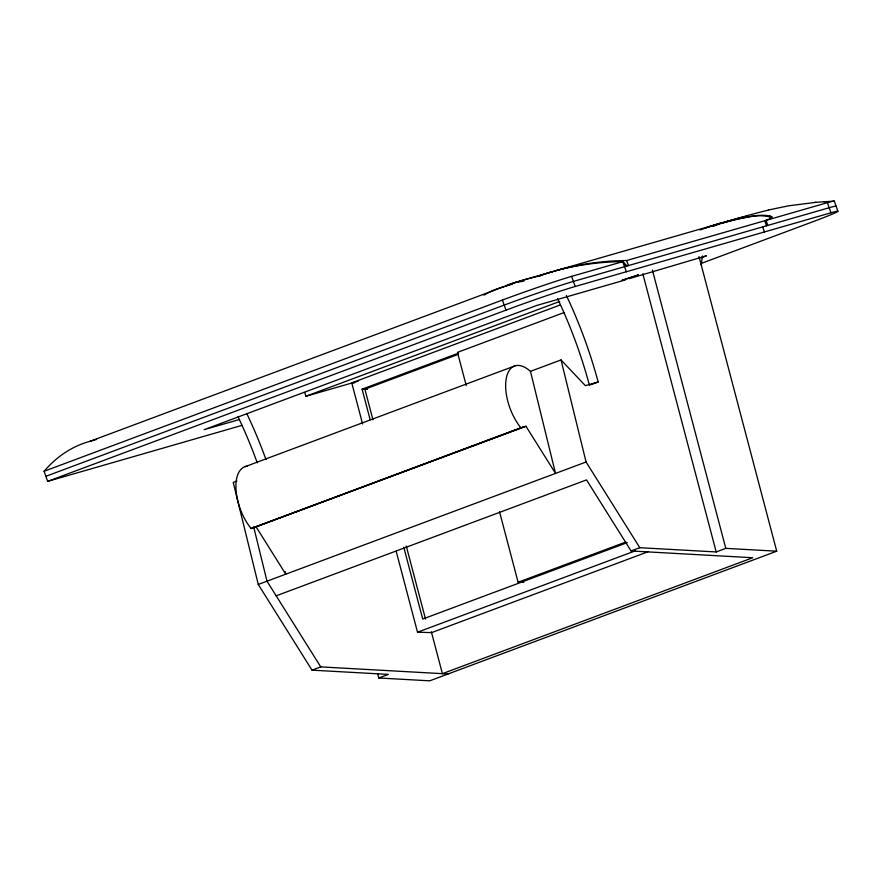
<?xml version="1.0" encoding="UTF-8"?>
<svg xmlns="http://www.w3.org/2000/svg" width="882" height="882" viewBox="0 0 882 882"><rect width="100%" height="100%" fill="white"/><g stroke="black" fill="none" stroke-linecap="round" stroke-linejoin="round"><path stroke-width="1.32" d="M701.19 264.798L702.524 255.967M769.688 218.868L770.956 217.204C754.331 212.661 736.47 220.202 720.109 223.367L556.421 270.52M523.919 281.137L514.03 282.736A700.363 184.702 71.1 0 0 504.57 286.441L89.909 441.342A350.529 173.578 69.5 0 0 44.1 471.253L47.661 481.363L241.844 425.411M548.869 272.781A350.529 304.312 73.9 0 1 626.628 260.532L764.738 220.732L770.967 218.493L772.235 216.829C760.857 212.86 748.212 217.501 736.668 219.166A350.529 304.312 73.9 0 0 700.176 229.97M44.1 471.253L502.409 300.045A53.637 1.775 -19.4 0 1 571.635 276.375L622.791 261.634L627.014 265.978M45.875 476.302L504.184 305.106A53.637 1.775 -19.4 0 1 573.41 281.424L829.179 207.733A53.637 1.775 -19.4 0 1 836.125 206.234M47.661 481.363L505.97 310.155A53.637 1.775 -19.4 0 1 575.196 286.485L830.954 212.794L827.393 202.673L766.017 220.368L767.792 225.417M304.654 392.446L305.988 396.238L559.673 301.468M362.601 423.966L351.753 382.854L560.368 304.918M701.223 257.753L706.383 255.824L629.318 278.635M564.039 312.57L457.482 352.37L466.247 385.588M370.153 419.711L362.083 389.149L458.585 353.109M700.881 263.564L812.884 221.724A53.637 1.775 -19.4 0 0 830.954 212.794M458.001 354.443L364.894 389.227L372.954 419.788M245.251 466.622L515 365.854M236.971 480.999L233.223 482.399L258.272 584.457L312.007 670.155L388.389 674.399L378.786 677.993L377.739 673.991M247.555 466.203A38.345 18.985 69.5 0 0 235.979 489.278A38.345 18.985 69.5 0 0 251.105 528.527L520.854 427.759A38.345 18.985 69.5 0 1 506.169 378.918A38.345 18.985 69.5 0 1 530.468 371.355L561.029 359.944L585.372 385.666L598.161 381.983A257.004 127.262 69.5 0 0 566.376 295.47M590.675 384.773L598.161 381.983M253.663 527.789L523.412 427.02M251.105 528.527L525.97 426.282L555.528 473.425L530.468 371.355M258.272 584.457L586.078 462.003L639.803 547.7L716.195 551.956L725.798 548.361L776.722 551.195L699.029 256.618M276.176 595.824L586.519 479.896L631.082 550.963L752.732 557.733L442.4 673.661L431.342 631.744M499.543 511.825L518.12 582.252L625.955 541.978M627.289 542.617L422.721 619.043L403.791 547.281M312.007 670.155L320.739 666.891L448.056 673.98M631.082 550.963L639.803 547.7M396.183 551.294L417.517 632.207L635.15 550.908M647.906 551.801L431.574 632.615L417.517 632.207M776.722 551.195L429.721 680.827L378.786 677.993M705.082 228.096L720.109 223.367M514.03 282.736L552.584 271.634M505.849 286.066L512.244 284.225M625.448 279.903L536.443 305.547L204.139 429.677L239.474 419.501M89.909 441.342L96.513 439.434M305.988 396.238L358.224 381.178M520.854 427.759L525.97 426.282M768.487 209.993L788.552 205.815L816.082 202.32M542.287 275.173L527.006 278.999A350.529 304.312 73.9 0 0 505.794 285.977M823.689 201.757L834.339 201.173L837.9 211.283M814.869 202.419L825.199 201.625M351.753 382.854L354.344 382.931M362.083 389.149L367.485 389.304M518.12 582.252L523.732 582.429M537.546 276.364A350.529 304.312 73.9 0 1 622.791 261.634L625.294 265.449M256.221 527.05L285.779 574.182L285.129 571.536M320.739 666.891L267.003 581.194L253.663 526.852M769.821 215.671L770.636 217.997M764.738 220.732L766.513 225.792M762.676 226.895L764.462 231.944M626.628 260.532L628.403 265.581M622.791 261.634L626.352 271.744M571.635 276.375L575.196 286.485M502.409 300.045L505.97 310.155M652.404 270.101L725.798 548.361M642.802 273.685L716.195 551.956M406.249 546.024L425.532 619.109M561.029 359.944L586.078 462.003M483.854 295.15A350.518 173.578 69.5 0 1 504.57 286.441M827.393 202.673A53.637 1.775 -19.4 0 1 834.339 201.173M713.108 226.2A698.764 673.528 63.1 0 1 719.624 224.028M720.936 223.598A698.764 673.528 63.1 0 1 768.509 210.081M712.877 226.101A350.518 304.312 73.9 0 1 716.592 224.778M717.827 224.348A350.518 304.312 73.9 0 1 746.9 216.211M537.678 276.584A350.529 304.312 73.9 0 1 541.383 275.261M542.628 274.831A350.529 304.312 73.9 0 1 547.612 273.177M557.644 298.733A257.004 127.262 69.5 0 1 589.43 385.247M246.773 413.537A257.004 127.262 69.5 0 1 266 459.588M238.041 416.8A257.004 127.262 69.5 0 1 257.268 462.852M621.953 280.399L638.359 274.93L621.953 280.399"/></g></svg>
